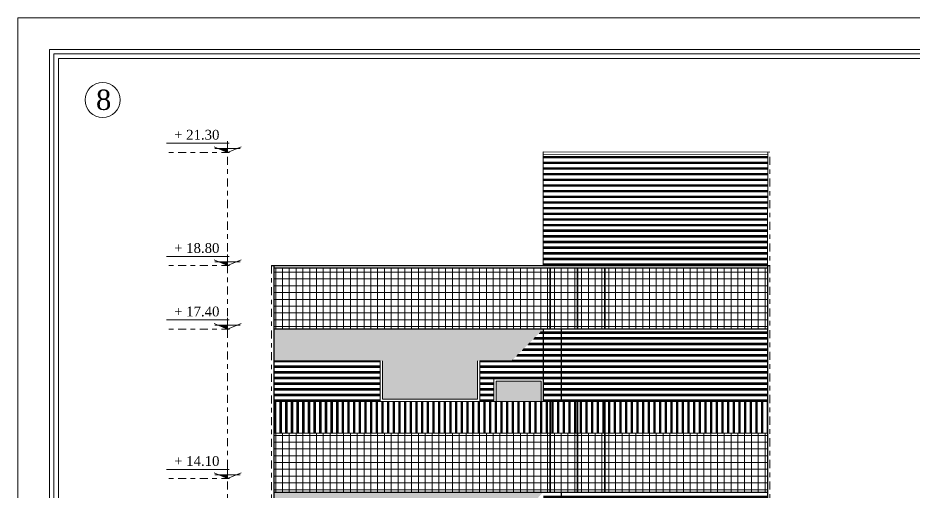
# Model space of a CAD drawing. Header units: metres. Extents: x 236 to 355, y 67 to 475.
# Drawn here: x 277.89 to 297.67, y 277.65 to 288.11 of the extents above; entities that cross this region are included whole.
import ezdxf

# ---------------------------------------------------------------- set-up
doc = ezdxf.new("R2010")
doc.units = ezdxf.units.M
doc.header["$LTSCALE"] = 0.007
doc.header["$MEASUREMENT"] = 0
doc.linetypes.add('DASHDOTX2', pattern=[50.8, 25.4, -12.7, 0, -12.7])
for name, color, linetype in [('6', 6, 'Continuous'), ('DIM1', 40, 'Continuous'), ('H', 7, 'Continuous')]:
    doc.layers.add(name, color=color, linetype=linetype)
for name, color, linetype, lineweight in [('decoration', 251, 'Continuous', 18), ('point line', 22, 'DASHDOTX2', 18), ('stair', 20, 'Continuous', 15), ('walll', 7, 'Continuous', 30)]:
    doc.layers.add(name, color=color, linetype=linetype, lineweight=lineweight)
doc.styles.get("Standard").update_dxf_attribs({"font": 'dutch.ttf'})
pattern_1 = [(0, (-55.42389956110696, -81.8494181695088), (0, 0.125), []), (0, (-55.42389956110696, -81.8337931695088), (0, 0.125), []), (0, (-55.42389956110696, -81.8181681695088), (0, 0.125), [])]
pattern_2 = [(90, (-55.42389956110696, -81.8494181695088), (-0.125, 7.654042494670958e-18), []), (90, (-55.43952456110696, -81.8494181695088), (-0.125, 7.654042494670958e-18), []), (90, (-55.45514956110696, -81.8494181695088), (-0.125, 7.654042494670958e-18), [])]
pattern_3 = [(0, (-55.42389956110696, -81.8494181695088), (0, 0.15), []), (90, (-55.42389956110696, -81.8494181695088), (-0.15, 9.184850993605149e-18), [])]

# ---------------------------------------------------------------- blocks, each defined once
blk = doc.blocks.new('SECCODE')
at = {"linetype": 'Continuous'}
blk.add_hatch(color=0, dxfattribs=at).paths.add_polyline_path([(-0.2043276027129031, 0.08535876164547318), (-1.421779360910591e-14, 7.112366251504909e-15), (-1.4210854715202e-14, 0.08535876164547318)])
at = {"color": 0, "linetype": 'Continuous'}
for p, q in [((0.03353404692542483, 0.202105636679029), (-1.348944212233235, 0.202105636679029)), ((-1.4210854715202e-14, 7.105427357601002e-15), (-1.4210854715202e-14, 0.2458856539747032)), ((-1.4210854715202e-14, 7.105427357601002e-15), (-0.297481813546554, 0.1242743460953832)), ((-0.2780103384619537, 0.08535876164547318), (-1.4210854715202e-14, 0.08535876164547318)), ((-1.4210854715202e-14, 7.105427357601002e-15), (0.2974818135465256, 0.1242743460953832)), ((0.2780103384619252, 0.08535876164547318), (-1.4210854715202e-14, 0.08535876164547318))]:
    blk.add_line(p, q, dxfattribs=at)

msp = doc.modelspace()

# ---------------------------------------------------------------- hatches: boundary and pattern name
at = {"layer": 'decoration', "lineweight": 0, "true_color": 0x6c0707}
h = msp.add_hatch(dxfattribs=at)
h.set_pattern_fill('PLAST', color=16, scale=0.5, style=0)
h.set_pattern_definition(pattern_1)
h.paths.add_polyline_path([(294.4310762544815, 282.6485845173401), (294.4349582970837, 285.1004188858312), (289.4822184820488, 285.108260666339), (289.4822184820488, 282.6485845173401)])
at = {"layer": 'decoration', "lineweight": 0}
h = msp.add_hatch(dxfattribs=at)
h.set_pattern_fill('NET,_O', color=256, scale=1.2)
h.set_pattern_definition(pattern_3)
h.paths.add_polyline_path([(283.5322184820483, 282.5985845173401), (283.5322184820483, 281.2485845173401), (289.6322184820485, 281.24858451734), (289.6322184820485, 282.59858451734)])
h = msp.add_hatch(dxfattribs=at)
h.set_pattern_fill('NET,_O', color=256, scale=1.2)
h.set_pattern_definition(pattern_3)
h.paths.add_polyline_path([(289.6322184820485, 281.24858451734), (289.8822184820486, 281.24858451734), (290.2375776760163, 281.24858451734), (290.2375776760163, 282.59858451734), (289.6322184820485, 282.59858451734)])
h = msp.add_hatch(dxfattribs=at)
h.set_pattern_fill('NET,_O', color=256, scale=1.2)
h.set_pattern_definition(pattern_3)
h.paths.add_polyline_path([(290.8399676407803, 282.59858451734), (290.2375776760163, 282.59858451734), (290.2375776760163, 281.24858451734), (290.8399676407803, 281.24858451734)])
h = msp.add_hatch(dxfattribs=at)
h.set_pattern_fill('NET,_O', color=256, scale=1.2)
h.set_pattern_definition(pattern_3)
h.paths.add_polyline_path([(290.8399676407803, 282.59858451734), (290.8399676407803, 281.24858451734), (294.4306759035568, 281.2485845173399), (294.4310619562342, 282.59858451734)])
at = {"layer": 'decoration', "lineweight": 0, "true_color": 0x6c0707}
h = msp.add_hatch(dxfattribs=at)
h.set_pattern_fill('PLAST', color=16, scale=0.5, style=0)
h.set_pattern_definition(pattern_1)
h.paths.add_polyline_path([(288.7815103497582, 280.5414712876914), (288.0822184820485, 280.5414712876914), (288.0822184820485, 279.6485846317581), (288.3886171309446, 279.6485846317581), (288.3886171309446, 280.1485809938854), (289.4886171309446, 280.1485809938854), (289.4886171309448, 281.248578068878)])
h = msp.add_hatch(dxfattribs=at)
h.set_pattern_fill('PLAST', color=16, scale=0.5, style=0)
h.set_pattern_definition(pattern_1)
h.paths.add_polyline_path([(289.4886171309446, 279.648578068878), (289.8822184820486, 279.648578068878), (289.8822184820486, 281.24858451734), (289.4886171309446, 281.24858451734)])
h = msp.add_hatch(dxfattribs=at)
h.set_pattern_fill('PLAST', color=16, scale=0.5, style=0)
h.set_pattern_definition(pattern_1)
h.paths.add_polyline_path([(294.4302183596756, 279.6485846317581), (294.4306759035568, 281.2485845173399), (289.8822184820486, 281.24858451734), (289.8822184820486, 279.6485846317581)])
h = msp.add_hatch(dxfattribs=at)
h.set_pattern_fill('PLAST', color=16, scale=0.5, style=0)
h.set_pattern_definition(pattern_1)
h.paths.add_polyline_path([(285.8822184820486, 279.6485846317581), (285.8822184820486, 280.5414712876914), (283.5322184820483, 280.5414712876914), (283.5322184820483, 279.6485846317581)])
at = {"layer": 'decoration', "lineweight": 0}
h = msp.add_hatch(dxfattribs=at)
h.set_pattern_fill('PLAST', color=256, scale=0.5, angle=90, style=0)
h.set_pattern_definition(pattern_2)
h.paths.add_polyline_path([(289.6322184820484, 278.94858451734), (289.6322184820484, 279.648578068878), (289.4886171309446, 279.648578068878), (283.5322184820483, 279.6485846317581), (283.5322184820483, 278.9485845173401)])
h = msp.add_hatch(dxfattribs=at)
h.set_pattern_fill('PLAST', color=256, scale=0.5, angle=90, style=0)
h.set_pattern_definition(pattern_2)
h.paths.add_polyline_path([(290.2375776760163, 279.6485846317581), (289.8822184820486, 279.6485846317581), (289.8822184820486, 279.648578068878), (289.6322184820484, 279.648578068878), (289.6322184820484, 278.94858451734), (290.2375776760163, 278.94858451734)])
h = msp.add_hatch(dxfattribs=at)
h.set_pattern_fill('PLAST', color=256, scale=0.5, angle=90, style=0)
h.set_pattern_definition(pattern_2)
h.paths.add_polyline_path([(290.8399676407802, 279.6485846317581), (290.2375776760163, 279.6485846317581), (290.2375776760163, 278.94858451734), (290.8399676407802, 278.94858451734)])
h = msp.add_hatch(dxfattribs=at)
h.set_pattern_fill('PLAST', color=256, scale=0.5, angle=90, style=0)
h.set_pattern_definition(pattern_2)
h.paths.add_polyline_path([(294.4300181841806, 278.94858451734), (294.4302183596756, 279.6485846317581), (290.8399676407802, 279.6485846317581), (290.8399676407802, 278.94858451734)])
h = msp.add_hatch(dxfattribs=at)
h.set_pattern_fill('NET,_O', color=256, scale=1.2)
h.set_pattern_definition(pattern_3)
h.paths.add_polyline_path([(289.6322184820485, 277.64858451734), (289.6322184820484, 278.94858451734), (283.5322184820483, 278.9485845173401), (283.5322184820483, 277.6485845173401)])
h = msp.add_hatch(dxfattribs=at)
h.set_pattern_fill('NET,_O', color=256, scale=1.2)
h.set_pattern_definition(pattern_3)
h.paths.add_polyline_path([(290.2375776760163, 278.94858451734), (289.6322184820484, 278.94858451734), (289.6322184820485, 277.64858451734), (290.2375776760162, 277.64858451734)])
h = msp.add_hatch(dxfattribs=at)
h.set_pattern_fill('NET,_O', color=256, scale=1.2)
h.set_pattern_definition(pattern_3)
h.paths.add_polyline_path([(290.8399676407802, 278.94858451734), (290.2375776760163, 278.94858451734), (290.2375776760162, 277.64858451734), (290.8399676407802, 277.64858451734)])
h = msp.add_hatch(dxfattribs=at)
h.set_pattern_fill('NET,_O', color=256, scale=1.2)
h.set_pattern_definition(pattern_3)
h.paths.add_polyline_path([(290.8399676407802, 278.94858451734), (290.8399676407802, 277.64858451734), (294.4296464297505, 277.64858451734), (294.4300181841806, 278.94858451734)])
at = {"layer": 'decoration', "lineweight": 0, "true_color": 0x6c0707}
h = msp.add_hatch(dxfattribs=at)
h.set_pattern_fill('PLAST', color=16, scale=0.5, style=0)
h.set_pattern_definition(pattern_1)
h.paths.add_polyline_path([(289.4886171309446, 276.0485780688779), (289.8822184820485, 276.0485780688779), (289.8822184820485, 277.64858451734), (289.4886171309448, 277.64858451734)])
h = msp.add_hatch(dxfattribs=at)
h.set_pattern_fill('PLAST', color=16, scale=0.5, style=0)
h.set_pattern_definition(pattern_1)
h.paths.add_polyline_path([(294.4291888858693, 276.048584631758), (294.4296464297505, 277.64858451734), (289.8822184820485, 277.64858451734), (289.8822184820485, 276.048584631758)])
at = {"layer": 'walll', "true_color": 0x1e6f63}
for points in [[(288.7815103497582, 280.5414712876914), (289.4886235794067, 281.24858451734), (283.5322184820483, 281.2485845173401), (283.5322184820483, 280.5414712876914)], [(283.5322184820483, 277.6485845173401), (283.5322184820483, 276.9414712876913), (288.7815103497582, 276.9414712876914), (289.4886235794068, 277.64858451734)]]:
    msp.add_hatch(color=126, dxfattribs=at).paths.add_polyline_path(points)
at = {"layer": 'walll'}
h = msp.add_hatch(color=256, dxfattribs=at)
h.set_gradient(color1=(0, 0, 255), color2=(255, 255, 0), tint=1, name='CYLINDER')
h.paths.add_polyline_path([(285.9322184820486, 280.5414712876914), (285.9322184820486, 279.6985845173401), (288.0322184820485, 279.6985845173401), (288.0322184820485, 280.5414712876914)])
h = msp.add_hatch(color=256, dxfattribs=at)
h.set_gradient(color1=(0, 0, 255), color2=(255, 255, 0), tint=1, name='CYLINDER')
h.paths.add_polyline_path([(288.4386171309446, 280.0985809938854), (288.4386171309446, 279.6485846317581), (289.4386171309446, 279.6485846317581), (289.4386171309446, 280.0985809938854)])

# ---------------------------------------------------------------- linework, layer by layer
at = {"layer": '6', "lineweight": 5}
for p, q in [((278.5828004696172, 287.4160559355836), (319.1870201843619, 287.4160559355836)), ((278.5828004696172, 259.111836220839), (278.5828004696172, 287.4160559355836)), ((278.6792393728331, 287.3196170323677), (319.0834590875779, 287.3196170323677)), ((278.6792393728331, 259.215397317623), (278.6792393728331, 287.3196170323677)), ((278.7828004696171, 287.2160559355837), (318.987020184362, 287.2160559355837)), ((278.7828004696171, 259.3118362208389), (278.7828004696171, 287.2160559355837))]:
    msp.add_line(p, q, dxfattribs=at)
at = {"layer": 'decoration'}
for p, q in [((283.5322184820484, 279.6485846317581), (294.4265580102083, 279.6485846317581)), ((283.5322184820483, 278.9485845173401), (294.4280302075102, 278.94858451734))]:
    msp.add_line(p, q, dxfattribs=at)
at = {"layer": 'DIM1', "lineweight": 5}
msp.add_line((277.887020184362, 288.1118362208388), (277.887020184362, 258.4118362208389), dxfattribs=at)
for points in [[(319.887020184362, 288.1118362208388), (298.887020184362, 288.1118362208388), (277.887020184362, 288.1118362208388), (277.887020184362, 258.4118362208389), (298.887020184362, 258.4118362208389), (319.887020184362, 258.4118362208389)], [(319.1912398991068, 287.4160559355836), (298.887020184362, 287.4160559355836), (278.5828004696172, 287.4160559355836), (278.5828004696172, 259.1076165060941), (298.887020184362, 259.1076165060941), (319.1912398991068, 259.1076165060941)]]:
    msp.add_lwpolyline(points, close=True, dxfattribs=at)
at = {"layer": 'H', "lineweight": 5}
msp.add_circle((279.7555355679515, 286.3008657145083), 0.3861949856015171, dxfattribs=at)
at = {"layer": 'point line'}
for p, q in [((282.5543051206238, 285.145689399014), (281.2053609083906, 285.145689399014)), ((282.5139531572993, 263.8485845173399), (282.5139531572992, 285.14858451734)), ((282.5543051206238, 282.6456893990137), (281.2053609083906, 282.6456893990137)), ((282.5543051206238, 281.2456893990139), (281.2053609083906, 281.2456893990139)), ((282.5543051206238, 277.9456893990139), (281.2053609083906, 277.9456893990139))]:
    msp.add_line(p, q, dxfattribs=at)
at = {"layer": 'stair'}
for p, q in [((289.4821393160622, 285.1082607916842), (294.4349424639062, 285.1004189109002)), ((289.4822184820488, 285.1582607290117), (294.4822184820486, 285.1503441204267)), ((289.4822184820488, 285.1582607290117), (289.4822184820488, 282.6485845173401)), ((294.4310762544815, 282.6485845173401), (294.4350374630703, 285.1504188231587))]:
    msp.add_line(p, q, dxfattribs=at)
at = {"layer": 'stair', "linetype": 'DASHDOTX2'}
for p, q in [((294.4822184820484, 263.8456893990138), (294.4822184820486, 285.1503441204267)), ((283.4822184820485, 282.6485845173401), (283.4822184820484, 263.8456893990138))]:
    msp.add_line(p, q, dxfattribs=at)
at = {"layer": 'stair', "lineweight": 35}
for p, q in [((289.6322184820485, 281.24858451734), (289.6322184820485, 282.59858451734)), ((290.2375776760163, 281.24858451734), (290.2375776760163, 282.59858451734)), ((290.8399676407803, 281.24858451734), (290.8399676407803, 282.59858451734)), ((289.6322184820485, 277.6485817435908), (289.6322184820484, 279.6485846317581)), ((290.2375776760162, 277.6485821082664), (290.2375776760163, 279.6485846317581)), ((290.8399676407802, 277.6485824711533), (290.8399676407802, 279.6485846317581))]:
    msp.add_line(p, q, dxfattribs=at)
at = {"layer": 'stair'}
for points in [[(285.8822184820486, 280.5414712876914), (285.8822184820486, 279.6485845173401), (288.0822184820485, 279.6485845173401), (288.0822184820485, 280.5414712876914)], [(285.9322184820486, 280.5414712876914), (285.9322184820486, 279.6985845173401), (288.0322184820485, 279.6985845173401), (288.0322184820485, 280.5414712876914)], [(288.3886171309446, 279.6485875567654), (288.3886171309446, 280.1485809938854), (289.4886171309446, 280.1485809938854), (289.4886171309446, 279.6485875567654)], [(288.4386171309446, 279.6485875567654), (288.4386171309446, 280.0985809938854), (289.4386171309446, 280.0985809938854), (289.4386171309446, 279.6485875567654)]]:
    msp.add_lwpolyline(points, dxfattribs=at)
at = {"layer": 'walll'}
for p, q in [((283.4822184820485, 282.6485845173401), (294.4822184820485, 282.6485845173401)), ((283.5322184820483, 282.6485845173401), (283.5322184820483, 263.8456893990138)), ((294.4310762544815, 282.6485845173401), (294.4256992855906, 263.8456893990138)), ((283.5322184820483, 282.5985845173401), (294.4310457940118, 282.59858451734)), ((283.5322184820483, 281.2485845173401), (294.4306759035568, 281.2485845173399)), ((289.4886171309446, 279.648578068878), (289.4886171309448, 281.248578068878)), ((289.8822184820486, 279.6485875567654), (289.8822184820486, 281.2485847542108)), ((283.5322184820483, 277.6485845173401), (294.4280302075102, 277.64858451734)), ((283.5322184820483, 277.6485845173401), (294.4280302075102, 277.64858451734)), ((289.8822184820485, 276.0485875567654), (289.8822184820485, 277.6485847542108))]:
    msp.add_line(p, q, dxfattribs=at)

# ---------------------------------------------------------------- block references
at = {"layer": 'stair'}
for p in [(282.5139531572993, 285.145689399014), (282.5139531572993, 282.6456893990137), (282.5139531572993, 281.2456893990139), (282.5139531572993, 277.9456893990139)]:
    msp.add_blockref('SECCODE', p, dxfattribs=at)

# ---------------------------------------------------------------- texts
at = {"layer": 'H', "lineweight": 5}
msp.add_text('8', height=0.4481921575275701, dxfattribs=at).set_placement((279.6092120749904, 286.0816155019374))
at = {"layer": 'walll'}
for s, p in [('+ 21.30', (281.3350786647266, 285.4261951331843)), ('+ 18.80', (281.3350786647266, 282.926195133184)), ('+ 17.40', (281.3350786647266, 281.5261951331842)), ('+ 14.10', (281.3350786647266, 278.2261951331841))]:
    msp.add_text(s, height=0.215931657983717, dxfattribs=at).set_placement(p)

doc.saveas('drawing.dxf')
